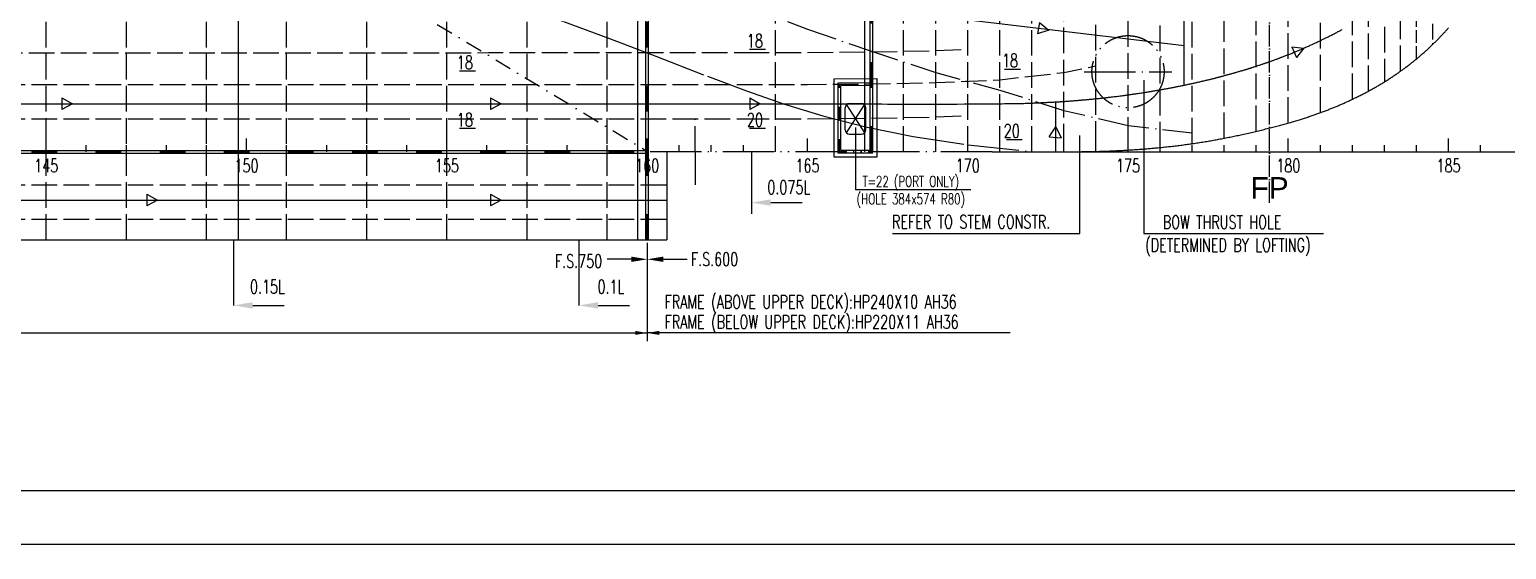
# Model space of a CAD drawing. Extents: x -12185 to 163857, y -7437 to 55100.
# Drawn here: x 106788 to 134434, y -7437 to 2288 of the extents above; entities that cross this region are included whole.
import ezdxf
from ezdxf.enums import TextEntityAlignment as Align

# ---------------------------------------------------------------- set-up
doc = ezdxf.new("R2010")
doc.units = 0
doc.header["$LTSCALE"] = 40
doc.header["$MEASUREMENT"] = 0
for name, pattern in [('ACAD_ISO02W100', [15, 12, -3]), ('ACAD_ISO03W100', [30, 12, -18]), ('ACAD_ISO04W100', [30.5, 24, -3, 0.5, -3]), ('ACAD_ISO05W100', [34, 24, -3, 0.5, -3, 0.5, -3]), ('CENTER110', [12.2, 10, -1, 0.2, -1]), ('DASHDOTX2', [2, 1, -0.5, 0, -0.5])]:
    doc.linetypes.add(name, pattern=pattern)
doc.layers.get('0').update_dxf_attribs({"linetype": 'CONTINUOUS'})
for name, color, linetype in [('01CONTINUOUS', 2, 'CONTINUOUS'), ('03CENTER', 3, 'CENTER110'), ('11TEXTE', 4, 'CONTINUOUS'), ('13DIMENSION', 9, 'CONTINUOUS'), ('BANFENG', 6, 'CONTINUOUS'), ('BT_ENG', 7, 'CONTINUOUS'), ('C-CAS', 4, 'ACAD_ISO02W100'), ('C-CEN', 4, 'ACAD_ISO04W100'), ('FRAME', 3, 'CONTINUOUS'), ('TEXT', 1, 'CONTINUOUS'), ('Y-CAS', 7, 'ACAD_ISO02W100'), ('Y-H', 2, 'ACAD_ISO03W100'), ('Y-PH', 2, 'ACAD_ISO05W100')]:
    doc.layers.add(name, color=color, linetype=linetype)
doc.styles.add('ROMANS', font='romans.shx', dxfattribs={"width": 0.7, "height": 250})
doc.styles.add('SWISS721LIGHTBT', font='swissl.ttf')

msp = doc.modelspace()

# ---------------------------------------------------------------- linework, layer by layer
for p, q in [((118325, -1647.164), (118325, 16490.795)), ((118375, -1647.164), (118375, 16475.849)), ((122525, 0), (122525, 15001.675)), ((122575, 0), (122575, 14981.282)), ((121850, 1365.307), (122650, 1371.2)), ((121850, -100), (121850, 1365.307)), ((121925, 1290.858), (122524.816, 1295.276)), ((121925, -25), (121925, 1290.858)), ((121975, 1241.225), (122525.184, 1245.277)), ((121975, 25), (121975, 1241.225)), ((122650, 1371.2), (122650, -100)), ((122138, 906), (122362, 906)), ((122058, 412), (122058, 826)), ((122442, 412), (122442, 826)), ((122138, 332), (122362, 332)), ((126450, -1528.77), (126450, 304.52)), ((99625, 25), (118325, 25)), ((107100, 0), (107100, 250)), ((107850, 0), (107850, 125)), ((108600, 0), (108600, 125)), ((109350, 0), (109350, 125)), ((110100, 0), (110100, 125)), ((110850, 0), (110850, 250)), ((111600, 0), (111600, 125)), ((112350, 0), (112350, 125)), ((113100, 0), (113100, 125)), ((113850, 0), (113850, 125)), ((114600, 0), (114600, 250)), ((115350, 0), (115350, 125)), ((116100, 0), (116100, 125)), ((116850, 0), (116850, 125)), ((117600, 0), (117600, 125)), ((118350, 0), (118350, 250)), ((118719.577, 0), (118719.577, -1647.164)), ((118950, 0), (118950, 125)), ((119550, 0), (119550, 125)), ((120150, 0), (120150, 125)), ((120302.425, 0), (120302.425, -1159.86)), ((120750, 0), (120750, 125)), ((121350, 0), (121350, 250)), ((121950, 0), (121950, 125)), ((122525, 25), (121975, 25)), ((122550, 0), (122550, 125)), ((123150, 0), (123150, 125)), ((123750, 0), (123750, 125)), ((124350, 0), (124350, 250)), ((124950, 0), (124950, 125)), ((124950, 0), (136231.674, 0)), ((125550, 0), (125550, 125)), ((126150, 0), (126150, 125)), ((126750, 0), (126750, 125)), ((127350, 0), (127350, 250)), ((127950, 0), (127950, 125)), ((128550, 0), (128550, 125)), ((129150, 0), (129150, 125)), ((129750, 0), (129750, 125)), ((130350, 0), (130350, 250)), ((130950, 0), (130950, 125)), ((131550, 0), (131550, 125)), ((132150, 0), (132150, 125)), ((132750, 0), (132750, 125)), ((133350, 0), (133350, 250)), ((133950, 0), (133950, 125)), ((99625, -25), (118325, -25)), ((122650, -100), (121850, -100)), ((122575, -25), (121925, -25)), ((95255.699, -1647.164), (118719.577, -1647.164)), ((110604.85, -1647.164), (110604.85, -2871.643)), ((117069.9, -1647.164), (117069.9, -2871.643)), ((122939.729, -1528.77), (126450, -1528.77)), ((118350, -1700), (118350, -2205.29)), ((118350, -2205.29), (118350, -3543.644))]:
    msp.add_line(p, q)
at = {"color": 8, "linetype": 'DASHDOTX2', "ltscale": 8}
msp.add_line((99625, 11322.184), (118325, 25), dxfattribs=at)
at = {"lineweight": -2, "ltscale": 0.5}
for p, q in [((127648.342, 1343.455), (127648.342, -1528.77)), ((127648.342, -1528.77), (131010.816, -1528.77))]:
    msp.add_line(p, q, dxfattribs=at)
at = {"ltscale": 0.5}
for p, q in [((122081.431, 882.569), (122418.569, 355.431)), ((122081.431, 355.431), (122418.569, 882.569)), ((126000, 0), (126000, 934.854)), ((122250, 458.891), (122250, -707.169)), ((124405.592, -707.169), (122250, -707.169))]:
    msp.add_line(p, q, dxfattribs=at)
at = {"color": 0, "linetype": 'ByBlock'}
for p, q in [((120662.425, -948.554), (121249.451, -948.554)), ((110964.85, -2871.643), (111551.876, -2871.643)), ((117429.9, -2871.643), (118016.926, -2871.643)), ((92700, -3386.471), (118350, -3386.471)), ((125146.738, -3386.471), (118350, -3386.471))]:
    msp.add_line(p, q, dxfattribs=at)
at = {"color": 2}
msp.add_line((-5892.038, -6336.58), (162757.046, -6336.58), dxfattribs=at)
msp.add_lwpolyline([(124805.005, 0, 0.000965576), (124974.902, 1.001, 0.0019053), (125060.999, 2.002, 0.000029763)], format="xyb", dxfattribs=at)
for centre, start, end in [((122138, 826), 90, 180), ((122362, 826), 0, 90), ((122138, 412), 180, 270), ((122362, 412), 270, 360)]:
    msp.add_arc(centre, 80, start, end)
at = {"color": 0, "linetype": 'ByBlock'}
for points in [[(120662.425, -888.554), (120662.425, -1008.554), (120302.425, -948.554)], [(110964.85, -2811.643), (110964.85, -2931.643), (110604.85, -2871.643)], [(117429.9, -2811.643), (117429.9, -2931.643), (117069.9, -2871.643)], [(118125, -3348.971), (118125, -3423.971), (118350, -3386.471)], [(118575, -3348.971), (118575, -3423.971), (118350, -3386.471)]]:
    msp.add_solid(points, dxfattribs=at)
at = {"layer": '01CONTINUOUS'}
msp.add_lwpolyline([(126094, 1, 0.00052856), (126190.3, 1.274, 0.001605662), (126222, 1.5, 0.000029627), (126481.408, 4.195, 0.000894524), (126490, 4.3, 0.00130861), (126603.822, 6.194, 0.001144087), (126734, 9, 0.001483181), (126845.073, 11.978, 0.001445778), (126959, 15.7, 0.001650756), (127063.295, 19.754, 0.001613035), (127170, 24.6, 0.001584352), (127272.692, 29.922, 0.001671399), (127370, 35.6, 0.001535367), (127471.569, 42.181, 0.001704847), (127563, 48.7, 0.001336438), (127653.525, 55.708, 0.001266622), (127749, 63.6, 0.001339421), (127836.684, 71.308, 0.001257976), (127930, 80, 0.002044023), (128022.325, 89.215, 0.001703785), (128133, 101.1, 0.002066941), (128229.861, 112.241, 0.0018845), (128336, 125.3, 0.002114615), (128437.944, 138.671, 0.002130756), (128539, 152.8, 0.002091832), (128637.314, 167.393, 0.00196206), (128742, 183.8, 0.001954453), (128848.679, 201.377, 0.002117683), (128947, 218.4, 0.002037015), (129046.499, 236.48, 0.001900316), (129153, 256.7, 0.001837676), (129262.165, 278.272, 0.002006297), (129362, 298.8, 0.001942311), (129464.352, 320.689, 0.001810111), (129574, 345, 0.001745653), (129688.451, 371.231, 0.001964042), (129790, 395.3, 0.001761463), (129897.006, 421.506, 0.001665275), (130010, 450, 0.001454521), (130112.428, 476.511, 0.001572848), (130207, 501.6, 0.002049516), (130296.637, 526.077, 0.001984581), (130389, 552.1, 0.002398682), (130471.747, 576.199, 0.002294803), (130558, 602.2, 0.002396613), (130634.647, 626.092, 0.002224062), (130717, 652.6, 0.0026137), (130796.186, 678.937, 0.002871358), (130868, 703.7, 0.002897504), (130937.357, 728.515, 0.002717743), (131011, 755.8, 0.002395591), (131082.917, 783.285, 0.002596999), (131149, 809.3, 0.002631859), (131216.591, 836.728, 0.002667053), (131283, 864.5, 0.002625192), (131348.265, 892.609, 0.002634546), (131413, 921.3, 0.002623165), (131476.195, 950.108, 0.002585621), (131540, 980, 0.002757492), (131601.008, 1009.381, 0.002174503), (131678, 1047.4, 0.002933562), (131753.595, 1085.695, 0.003646486), (131814, 1117.3, 0.003593641), (131869.587, 1147.418, 0.002630791), (131945, 1189.5, 0.002515425), (132015.783, 1229.96, 0.003038794), (132074, 1264.1, 0.00390986), (132134.307, 1300.602, 0.003611159), (132199, 1341.1, 0.003109863), (132260.413, 1380.704, 0.003178897), (132320, 1420.2, 0.00289825), (132381.452, 1462.016, 0.003123509), (132438, 1501.5, 0.003058157), (132492.992, 1540.918, 0.002778882), (132553, 1585, 0.003220459), (132609.573, 1627.614, 0.003254723), (132665, 1670.5, 0.003971074), (132719.322, 1713.801, 0.003967317), (132773, 1758, 0.003453196), (132825.807, 1802.814, 0.003519603), (132877, 1847.5, 0.002851661), (132929.298, 1894.338, 0.003029729), (132978, 1939, 0.003023118), (133025.851, 1983.96, 0.002852586), (133076, 2032.2, 0.003553779), (133123.15, 2078.733, 0.003453023), (133171, 2127.3, 0.004134031), (133217.345, 2175.789, 0.004214881), (133262, 2224.1, 0.003545475), (133306.034, 2273.248, 0.003575485), (133349, 2322.6, 0.00287624)], format="xyb", dxfattribs=at)
at = {"layer": '03CENTER'}
msp.add_line((130000, -953.881), (130000, 8452.283), dxfattribs=at)
at = {"layer": '13DIMENSION'}
for p, q in [((118050, -2008.89), (117602.311, -2008.89)), ((118650, -2008.89), (119097.689, -2008.89))]:
    msp.add_line(p, q, dxfattribs=at)
for points in [[(118050, -1958.89), (118050, -2058.89), (118350, -2008.89)], [(118650, -1958.89), (118650, -2058.89), (118350, -2008.89)]]:
    msp.add_solid(points, dxfattribs=at)
at = {"layer": 'BANFENG'}
for p, q in [((118175, -1647.164), (118175, 16691.453)), ((122425, 0), (122425, 15203.701)), ((128400, 1248.338), (128400, 9622.697))]:
    msp.add_line(p, q, dxfattribs=at)
at = {"layer": 'BANFENG', "color": 232}
for p, q in [((110700, -1647.164), (110700, 9271.764)), ((122425, 2700), (128400, 1989.161)), ((125695.31, 2421.444), (125654.249, 2205.31)), ((125868.735, 2276.529), (125654.249, 2205.31)), ((125695.31, 2421.444), (125868.735, 2276.529)), ((130416.803, 1967.071), (130641.242, 1940.549)), ((130416.803, 1967.071), (130500.588, 1763.651)), ((130641.242, 1940.549), (130500.588, 1763.651)), ((120266.365, 1918.95), (120562.724, 1918.95)), ((114838.091, 1514.288), (115134.451, 1514.288)), ((125040.619, 1549.092), (125336.978, 1549.092)), ((24750, 900), (122425, 900)), ((107395.578, 1010), (107593.003, 900)), ((107395.578, 1010), (107395.578, 790)), ((107593.003, 900), (107395.578, 790)), ((115418.295, 1010), (115615.72, 900)), ((115418.295, 1010), (115418.295, 790)), ((115615.72, 900), (115418.295, 790)), ((120268.371, 1010), (120268.371, 790)), ((120268.371, 1010), (120465.796, 900)), ((120465.796, 900), (120268.371, 790)), ((125312.178, 905.896), (125311.036, 905.878)), ((125318.005, 906.001), (125316.952, 905.982)), ((114838.091, 440.871), (115134.451, 440.871)), ((120266.365, 440.871), (120562.724, 440.871)), ((125875.867, 278.568), (126000, 467.427)), ((125875.867, 278.568), (126095.278, 262.491)), ((126000, 467.427), (126095.278, 262.491)), ((125073.404, 230.721), (125369.763, 230.721)), ((108984.216, -790), (108984.216, -1010)), ((108984.216, -790), (109181.641, -900)), ((115418.295, -790), (115418.295, -1010)), ((115418.295, -790), (115615.72, -900)), ((23479.635, -900), (118719.577, -900)), ((109181.641, -900), (108984.216, -1010)), ((115615.72, -900), (115418.295, -1010))]:
    msp.add_line(p, q, dxfattribs=at)
at = {"layer": 'BANFENG', "color": 232, "flags": 128}
msp.add_lwpolyline([(47960.137, 8650, 0.000005882), (62842.444, 8649.825, 0.000003202), (90178.275, 8650), (91167.825, 8650.013, 0.000002188), (91305.943, 8650.015, 0.000000381), (92100, 8650.034, 0.000034969), (92451.628, 8650.067, 0.000010707), (93600, 8650.28, 0.000126359), (94051.008, 8650.487, 0.000054327), (95100, 8651.348, 0.000362838), (95631.589, 8652.228, 0.000199172), (96600, 8654.919, 0.000716261), (97187.457, 8657.628, 0.000461092), (98100, 8663.983, 0.001039098), (98716.597, 8670.128, 0.000725238), (99600, 8682.049, 0.001337645), (100206.156, 8692.731, 0.006845974), (106950, 8922.019, 0.001859608)], format="xyb", dxfattribs=at)
at = {"layer": 'BANFENG', "color": 232}
for centre, radius, start, end in [((126151.14, 11980.674), 11001.332, 297.3620416, 297.5607366), ((127503.348, 9389.816), 8078.831, 297.5607366, 297.7926017), ((126159.119, 11940.171), 10961.756, 297.7926017, 297.9653468), ((127368.687, 9661.982), 8382.377, 297.9653468, 298.16289), ((125553.539, 13052.489), 12228.193, 298.16289, 298.3248876), ((127893.728, 8238.064), 6870.773, 293.3458351, 293.5709411), ((127850.194, 8337.848), 6979.641, 293.5709411, 293.8026463), ((127290.898, 9605.783), 8365.451, 293.8026463, 294.0142911), ((127543.907, 9037.897), 7743.754, 294.0142911, 294.2685454), ((126896.642, 10473.531), 9318.554, 294.2685454, 294.5003221), ((126322.708, 11732.895), 10702.533, 294.5003221, 294.718834), ((125873.847, 12707.945), 11775.939, 294.718834, 294.9271491), ((124540.562, 15576.701), 14939.388, 294.9271491, 295.0972911), ((126367.944, 11675.178), 10631.116, 295.0972911, 295.298983), ((125789.242, 12899.488), 11985.306, 295.298983, 295.473361), ((127214.211, 9908.401), 8672.13, 295.473361, 295.6783608), ((127011.172, 10330.692), 9140.696, 295.6783608, 295.8697904), ((126763.788, 10840.843), 9707.664, 295.8697904, 296.0555456), ((127290.428, 9763.723), 8508.691, 296.0555456, 296.2520711), ((126428.967, 11510.435), 10456.284, 296.2520711, 296.4293519), ((127527.468, 9300.362), 7988.263, 296.4293519, 296.6747188), ((127151.087, 10049.535), 8826.668, 296.6747188, 296.9081419), ((127305.024, 9746.215), 8486.521, 296.9081419, 297.1387373), ((127048.105, 10247.444), 9049.76, 297.1387373, 297.3620416), ((126828.951, 10774.086), 9623.25, 288.6418688, 288.7498232), ((125832.877, 13708.457), 12722.073, 288.7498232, 288.8437139), ((127604.467, 8517.429), 7237.066, 288.8437139, 288.9937124), ((127272.008, 9483.305), 8258.557, 288.9937124, 289.1341282), ((128451.83, 6082.735), 4659.133, 289.1341282, 289.327198), ((127703.012, 8217.774), 6921.68, 289.327198, 289.4856001), ((128392.117, 6270.246), 4855.832, 289.4856001, 289.7044182), ((126789.279, 10745.711), 9609.659, 289.7044182, 289.8599648), ((127254.127, 9458.775), 8241.343, 289.8599648, 290.0639748), ((127720.466, 8181.956), 6882.027, 290.0639748, 290.2872253), ((126516.835, 11438.024), 10353.441, 290.2872253, 290.4571776), ((127908.182, 7708.201), 6372.558, 290.4571776, 290.6738045), ((122890.843, 21004.587), 20584.087, 290.6738045, 290.7376649), ((126859.901, 10521.625), 9374.898, 290.7376649, 290.8322916), ((124468.181, 16807.198), 16100.131, 290.8322916, 290.9029857), ((125763.594, 13415.377), 12469.354, 290.9029857, 290.9833154), ((127694.211, 8381.567), 7078.016, 290.9833154, 291.1185828), ((121879.672, 23435.758), 23216.092, 291.1185828, 291.1932715), ((125859.654, 13171.177), 12206.921, 291.1932715, 291.339917), ((123780.8, 18492.206), 17919.624, 291.339917, 291.4609511), ((127111.683, 10019.337), 8815.543, 291.4609511, 291.6276927), ((124625.854, 16288.97), 15559.995, 291.6276927, 291.7531985), ((127176.64, 9896.409), 8677.312, 291.7531985, 291.9803796), ((125529.708, 13976.732), 13077.473, 291.9803795, 292.1654354), ((127245.096, 9766.042), 8530.774, 292.1654354, 292.3863949), ((127206.529, 9859.677), 8632.041, 292.3863949, 292.6060546), ((127680.9, 8720.412), 7397.961, 292.6060546, 292.8754848), ((127631.737, 8836.937), 7524.433, 292.8754848, 293.1426411), ((127274.838, 9671.952), 8432.523, 293.1426411, 293.3458351), ((126590.512, 10772.304), 9689.512, 284.2073413, 284.3248244), ((125464.494, 15181.863), 14240.57, 284.3248244, 284.4194524), ((126118.239, 12639.281), 11615.287, 284.4194524, 284.5242299), ((125951.783, 13281.797), 12279.015, 284.5242299, 284.6079407), ((126280.556, 12020.336), 10975.414, 284.6079407, 284.6964835), ((126733.937, 10291.717), 9188.328, 284.6964835, 284.825277), ((125771.398, 13928.284), 12950.123, 284.825277, 284.9337634), ((125620.125, 14495.463), 13537.128, 284.9337634, 285.0370985), ((125233.038, 15936.361), 15029.114, 285.0370985, 285.1351703), ((124525.343, 18552.808), 17739.58, 285.1351703, 285.2236145), ((125535.428, 14841.122), 13892.909, 285.2236145, 285.3235557), ((124892.931, 17185.908), 16324.127, 285.3235557, 285.4091743), ((126223.045, 12359.98), 11318.253, 285.4091743, 285.511998), ((125486.575, 15013.446), 14072.026, 285.511998, 285.593664), ((124972.19, 16856.555), 15985.568, 285.593664, 285.6702863), ((124702.844, 17816.695), 16982.772, 285.6702863, 285.7526735), ((125140.749, 16264.276), 15369.773, 285.7526735, 285.8392761), ((125929.475, 13484.253), 12480.03, 285.8392761, 285.9251657), ((123348.243, 22530.655), 21887.482, 285.9251657, 285.9900218), ((125698.336, 14329.518), 13356.27, 285.9900218, 286.0979807), ((123219.154, 22919.982), 22297.322, 286.0979807, 286.1815361), ((126291.21, 12333.161), 11273.787, 286.1815361, 286.3144308), ((125667.564, 14463.871), 13493.891, 286.3144308, 286.4359022), ((127077.804, 9683.351), 8509.701, 286.4359022, 286.6039804), ((126481.097, 11684.457), 10597.879, 286.6039804, 286.7545922), ((126958.354, 10099.165), 8942.305, 286.7545922, 286.9144535), ((127810.504, 7296.952), 6013.387, 286.9144535, 287.1093969), ((127428.527, 8537.864), 7311.758, 287.1093969, 287.2719483), ((128080.246, 6441.819), 5116.731, 287.2719483, 287.4662629), ((126753.384, 10658.746), 9537.482, 287.4662629, 287.5805282), ((127504.691, 8287.529), 7050.087, 287.5805282, 287.713431), ((126282.31, 12114.656), 11067.689, 287.713431, 287.8069317), ((126331.856, 11960.403), 10905.673, 287.8069317, 287.9011243), ((126013.485, 12946.034), 11941.448, 287.9011243, 288.02031), ((124224.096, 18446.571), 17725.722, 288.02031, 288.1181352), ((123196.316, 21587.7), 21030.721, 288.1181352, 288.2074133), ((123469.137, 20758.274), 20157.578, 288.2074133, 288.2986045), ((122475.482, 23763.055), 23322.394, 288.2986045, 288.3728785), ((123103.881, 21871.027), 21328.741, 288.3728785, 288.4505462), ((124055.271, 19019.445), 18322.636, 288.4505462, 288.5399754), ((125393.436, 15029.344), 14114.122, 288.5399754, 288.6418688), ((123651.105, 26522.064), 25723.248, 278.7803349, 278.8779901), ((122550.526, 33567.923), 32854.545, 278.8779901, 278.9542327), ((123855.336, 25286.87), 24471.326, 278.9542327, 279.0425747), ((123879.669, 25133.975), 24316.506, 279.0425747, 279.1284722), ((124947.657, 18487.455), 17584.729, 279.1284722, 279.2294821), ((125439.842, 15458.488), 14516.035, 279.2294821, 279.3326362), ((125038.387, 17901.301), 16991.615, 279.3326362, 279.4279802), ((125899.468, 12715.652), 11734.962, 279.4279802, 279.5532422), ((125634.335, 14291.029), 13332.493, 279.5532422, 279.6707602), ((126402.812, 9781.397), 8757.852, 279.6707602, 279.828598), ((125886.078, 12764.088), 11784.973, 279.828598, 279.9646627), ((126245.521, 10718.207), 9707.757, 279.9646627, 280.1299456), ((125451.743, 15161.003), 14220.906, 280.1299456, 280.2665056), ((125450.044, 15170.382), 14230.438, 280.2665056, 280.4115496), ((125709.215, 13759.874), 12796.317, 280.4115496, 280.5645055), ((124974.21, 17700.839), 16805.237, 280.5645055, 280.6938294), ((125435.299, 15259.152), 14320.395, 280.6938294, 280.8339246), ((123646.444, 24606.584), 23837.458, 280.8339246, 280.9229109), ((125062.731, 17267.718), 16363.181, 280.9229109, 281.0303146), ((124113.548, 22137.086), 21324.198, 281.0303146, 281.1161182), ((125082.156, 17207.388), 16300.243, 281.1161182, 281.214258), ((125267.264, 16273.744), 15348.426, 281.214258, 281.3231047), ((124221.403, 21496.809), 20675.172, 281.3231047, 281.4168874), ((124987.492, 17703.197), 16804.981, 281.4168874, 281.5266929), ((124567.543, 19762.403), 18906.573, 281.5266929, 281.630216), ((125563.107, 14925.346), 13968.124, 281.630216, 281.7567462), ((124952.611, 17858.686), 16964.32, 281.7567462, 281.8715602), ((125558.604, 14975.953), 14018.581, 281.8715602, 282.0114354), ((125536.584, 15079.449), 14124.393, 282.0114354, 282.1507857), ((125728.415, 14188.491), 13213.018, 282.1507857, 282.276442), ((125609.8, 14733.584), 13770.868, 282.276442, 282.3995268), ((126044.687, 12755.525), 11745.567, 282.3995268, 282.5453785), ((125128.119, 16874.455), 15965.244, 282.5453785, 282.6704796), ((125897.046, 13454.244), 12459.664, 282.6704796, 282.82935), ((126004.36, 12983.015), 11976.371, 282.82935, 282.9913943), ((126158.836, 12313.446), 11289.213, 282.9913943, 283.1526054), ((126078.255, 12658.288), 11643.344, 283.1526054, 283.311346), ((125527.746, 14985.05), 14034.344, 283.311346, 283.4545217), ((126332.521, 11621.158), 10575.526, 283.4545217, 283.6194574), ((125359.082, 15638.904), 14709.514, 283.6194574, 283.7394445), ((125940.606, 13260.514), 12261.064, 283.7394445, 283.8708669), ((124575.755, 18787.67), 17954.242, 283.8708669, 283.9836277), ((125980, 13148.686), 12143.042, 283.9836277, 284.1207404), ((124592.003, 18666.079), 17832.344, 284.1207404, 284.2073413), ((123989.736, 135868.279), 134977.349, 269.33577919, 269.69694741), ((123489.131, 41223.83), 40331.576, 269.6969474, 270.3576699), ((12039.892, 17894246.284), 17893701.893, 270.3576698648, 270.3611682216), ((124820.659, 2925.848), 2025.995, 270.3611682, 270.6899408), ((116733.034, 674526.041), 673674.883, 270.689940804, 270.722720288), ((124858.799, 30366.216), 29463.809, 270.7227203, 270.8794614), ((125312.168, 906.496), 0.6, 270.8796291, 271.0148025), ((125275.16, 2995.748), 2090.18, 271.0148025, 271.0373577), ((124463.756, 47806.673), 46908.451, 271.0373577, 271.0421188), ((125281.59, 2847.042), 1941.382, 271.0421188, 271.0436956), ((125228.79, 5802.737), 4897.548, 271.0437758, 271.266565), ((124992.886, 16472.644), 15570.063, 271.266565, 271.3915155), ((125191.41, 8299.971), 7394.979, 271.3915155, 271.6351103), ((124968.653, 16103.494), 15201.681, 271.6351103, 271.8050092), ((124890.693, 18577.305), 17676.72, 271.8050092, 271.9360544), ((125213.226, 9035.879), 8129.844, 271.9360544, 272.1292872), ((124952.53, 16047.575), 15146.385, 272.1292872, 272.2566402), ((125190.655, 10004.737), 9098.857, 272.2566402, 272.4209526), ((124239.936, 32491.657), 31605.865, 272.4209526, 272.4818256), ((124949.751, 16115.023), 15213.856, 272.4818256, 272.5695639), ((123784.166, 42087.648), 41212.622, 272.5695639, 272.6066141), ((124823.617, 19255.316), 18356.642, 272.6066141, 272.662129), ((124530.499, 25559.412), 24667.548, 272.662129, 272.7283273), ((123203.233, 53411.375), 52551.118, 272.7283273, 272.7736816), ((123500.115, 47283.501), 46416.057, 272.7736816, 272.8226545), ((122820.234, 61072.915), 60222.221, 272.82265453, 272.86564893), ((124048.214, 36541.16), 35659.751, 272.8656489, 272.9312127), ((123427.997, 48653.84), 47788.3, 272.9312127, 272.9878487), ((124375.357, 30503.482), 29613.235, 272.9878487, 273.0698612), ((124730.579, 23879.983), 22980.217, 273.0698612, 273.1629605), ((125086.251, 17443.66), 16534.074, 273.1629605, 273.2434556), ((125117.638, 16889.799), 15979.324, 273.2434556, 273.3253361), ((125491.493, 10455.498), 9534.172, 273.3253361, 273.4509397), ((125391.294, 12117.071), 11198.763, 273.4509397, 273.5668331), ((125679.171, 7498.737), 6571.466, 273.5668331, 273.7325901), ((125502.808, 10202.106), 9280.581, 273.7325901, 273.8720712), ((125614.891, 8546.122), 7620.809, 273.8720712, 274.0432462), ((125162.288, 14949.191), 14039.853, 274.0432462, 274.169359), ((125054.418, 16428.932), 15523.522, 274.169359, 274.3111835), ((125136.424, 15341.128), 14432.63, 274.3111835, 274.4582702), ((124240.283, 26834.694), 25961.079, 274.4582702, 274.5596097), ((124734.395, 20638.827), 19745.541, 274.5596097, 274.6758096), ((121621.75, 58695.408), 57929.202, 274.67580956, 274.72169217), ((124313.455, 26106.655), 25229.475, 274.7216922, 274.7912175), ((122419.997, 48696.771), 47898.805, 274.7912175, 274.8311972), ((124670.099, 22074.868), 21181.982, 274.8311972, 274.8913173), ((124829.093, 20216.981), 19317.304, 274.8913173, 274.9601685), ((122829.006, 43262.595), 42449.547, 274.9601685, 275.0066144), ((124503.021, 24153.913), 23267.679, 275.0066144, 275.0812776), ((123438.852, 36121.864), 35282.848, 275.0812776, 275.1419095), ((125278.77, 15674.916), 14753.286, 275.1419095, 275.2578568), ((124453.307, 24644.861), 23761.132, 275.2578568, 275.34922), ((125348.863, 15080.397), 14154.832, 275.34922, 275.4891581), ((124927.892, 19461.036), 18555.652, 275.4891581, 275.6113804), ((125278.172, 15895.902), 14973.352, 275.6113804, 275.7362432), ((125687.829, 11817.774), 10874.7, 275.7362432, 275.8827588), ((125637.393, 12307.273), 11366.79, 275.8827588, 276.0261615), ((125876.284, 10044.315), 9091.258, 276.0261615, 276.1865098), ((125471.486, 13778.731), 12847.549, 276.1865098, 276.2973774), ((125694.75, 11755.579), 10812.115, 276.2973774, 276.4182309), ((125362.769, 14706.782), 13781.931, 276.4182309, 276.5240154), ((125257.413, 15628.048), 14709.202, 276.5240154, 276.6264113), ((125196.105, 16155.787), 15240.491, 276.6264113, 276.7427507), ((124335.821, 23432.18), 22567.563, 276.7427507, 276.8383565), ((124148.082, 24997.687), 24144.287, 276.8383565, 276.9369291), ((123136.473, 33312.235), 32520.149, 276.9369291, 277.0218642), ((123326.838, 31766.717), 30962.95, 277.0218642, 277.1093216), ((124164.421, 25051.104), 24195.307, 277.1093216, 277.208257), ((124633.576, 21341.661), 20456.313, 277.208257, 277.310848), ((125153.711, 17287.46), 16368.882, 277.310848, 277.4255348), ((125421.908, 15229.641), 14293.661, 277.4255348, 277.5402269), ((125792.651, 12428.765), 11468.354, 277.5402269, 277.6682696), ((125954.34, 11227.88), 10256.633, 277.6682696, 277.798059), ((126186.056, 9535.884), 8548.844, 277.798059, 277.9402225), ((126186.858, 9530.135), 8543.039, 277.9402225, 278.0818138), ((125949.314, 11203.015), 10232.7, 278.0818138, 278.211188), ((125818.017, 12112.89), 11152, 278.211188, 278.3399328), ((125261.805, 15907.072), 14986.734, 278.3399328, 278.4509915), ((125048.199, 17344.755), 16440.199, 278.4509915, 278.5706896), ((124584.413, 20422.045), 19552.242, 278.5706896, 278.6804492), ((123824.51, 25399.387), 24587.258, 278.6804492, 278.7803349)]:
    msp.add_arc(centre, radius, start, end, dxfattribs=at)
at = {"layer": 'BT_ENG'}
msp.add_line((-8392.038, -7336.58), (163757.046, -7336.58), dxfattribs=at)
at = {"layer": 'C-CAS'}
for p, q in [((131850, 1136.687), (131850, 8234.121)), ((132450, 1510.015), (132450, 8150.759)), ((99625, 619), (120150, 619)), ((99625, -619), (118719.577, -619))]:
    msp.add_line(p, q, dxfattribs=at)
at = {"layer": 'C-CAS', "ltscale": 0.6}
msp.add_line((133050, 3473.366), (133050, 2007.052), dxfattribs=at)
at = {"layer": 'C-CAS', "flags": 128}
msp.add_lwpolyline([(24575, 1856.64, 0.000075345), (71017.901, 1849.641, 0.000077759), (118334.324, 1857), (118950, 1857.191, 0.000522688), (119360.369, 1857.765, 0.000271639), (120150, 1860.123, 0.001748746)], format="xyb", dxfattribs=at)
for points in [[(120150, 1860.123), (121350, 1861.937), (122550, 1870.776)], [(120150, 619), (121350, 620.814), (122550, 629.653)]]:
    msp.add_lwpolyline(points, dxfattribs=at)
at = {"layer": 'C-CEN', "lineweight": -2}
msp.add_line((126527.778, 1500), (128172.222, 1500), dxfattribs=at)
at = {"layer": 'C-CEN', "flags": 128}
msp.add_lwpolyline([(89100, 9866.524), (90600, 9838.978), (92100, 9795.653), (93600, 9708.714), (95100, 9579.66), (96600, 9409.472), (98100, 9193.26), (99600, 8941.441), (101100, 8649.131), (102600, 8326.502), (104100, 7974.974), (105600, 7603.896), (107100, 7208.823), (108600, 6787.886), (110100, 6333.834), (111600, 5851.483), (113100, 5356.242), (114600, 4865.149), (116100, 4366.234), (117600, 3815.316), (118950, 3251.821), (120150, 2748.5), (121350, 2295.21), (122550, 1883.057), (123750, 1484.898), (124950, 1153.814), (126150, 777.117), (127350, 493.362), (128550, 359.46)], dxfattribs=at)
at = {"layer": 'C-CEN', "color": 5}
msp.add_lwpolyline([(106120, 6020), (106980, 5766.83), (107831, 5508.08), (108688, 5238.23), (109574, 4951.13), (110510, 4640), (111361, 4351.96), (112175, 4072.73), (112989, 3789.55), (113847, 3487.6), (114800, 3150), (115870, 2769.22), (116786, 2438.32), (117643, 2120.66), (118510, 1790), (119477, 1415.17), (120208, 1140.88), (120900, 900), (121636, 671.545), (122436, 465.919), (123326, 286.729), (124352, 133.404), (125580, 0)], dxfattribs=at)
at = {"layer": 'FRAME'}
for p, q in [((121950, 0), (121950, 125)), ((121950, 0), (121950, 100)), ((122550, 0), (122550, 125)), ((122550, 0), (122550, 100))]:
    msp.add_line(p, q, dxfattribs=at)
at = {"layer": 'Y-CAS', "color": 2}
for p, q in [((107100, -1647.164), (107100, 11154.784)), ((108600, -1647.164), (108600, 10962.703)), ((110100, -1647.164), (110100, 10511.51)), ((111600, -1647.164), (111600, 10043.924)), ((113100, -1647.164), (113100, 9632.39)), ((114600, -1647.164), (114600, 9054.587)), ((116100, -1647.164), (116100, 8631.339)), ((117600, -1647.164), (117600, 7967.149)), ((120750, 0), (120750, 5564.706)), ((123150, 0), (123150, 4547.692)), ((123750, 0), (123750, 4297.012)), ((124350, 0), (124350, 3954.206)), ((127350, 166.645), (127350, 4128.609)), ((124950, 0), (124950, 3746.228)), ((129750, 385.719), (129750, 3714.365)), ((125550, 0), (125550, 3552.504)), ((126150, 44.108), (126150, 3376.084)), ((131550, 984.759), (131550, 3575.669)), ((132150, 3540.345), (132150, 1310.306)), ((126750, 95.063), (126750, 3122.295)), ((127950, 81.932), (127950, 2816.204)), ((128550, 154.391), (128550, 2811.81)), ((129150, 256.119), (129150, 2619.453)), ((130350, 541.015), (130350, 2480.063)), ((130950, 733.135), (130950, 2420.844)), ((119250, 0), (119250, 619))]:
    msp.add_line(p, q, dxfattribs=at)
at = {"layer": 'Y-CAS', "color": 2, "ltscale": 0.5}
msp.add_line((132750, 1738.886), (132750, 8056.843), dxfattribs=at)
at = {"layer": 'Y-CAS', "color": 2, "linetype": 'Continuous'}
msp.add_line((119250, 0), (119250, -619), dxfattribs=at)
at = {"layer": 'Y-CAS', "color": 2, "flags": 128}
for points in [[(122550, 1870.776), (123750, 1895.568), (124350, 1922.115)], [(99625, 1258.463), (119949.774, 1260), (120150, 1259.808), (121350, 1261.622), (122550, 1270.461), (123750, 1295.253), (124950, 1348.347), (126150, 1485.359), (126750, 1611.9)], [(122547.076, 629.649), (123747.076, 654.441), (124347.076, 680.987)], [(99625, -1258.463), (118719.577, -1259.907)]]:
    msp.add_lwpolyline(points, dxfattribs=at)
at = {"layer": 'Y-H'}
for p, q in [((118350, -1647.164), (118350, 16483.334)), ((122550, 0), (122550, 14770.144)), ((99625, 0), (118325, 0))]:
    msp.add_line(p, q, dxfattribs=at)
at = {"layer": 'Y-H', "ltscale": 0.5}
msp.add_line((121950, 0), (121950, 1266.041), dxfattribs=at)
at = {"layer": 'Y-PH'}
msp.add_lwpolyline([(124805.005, 0), (118325, 0)], dxfattribs=at)
at = {"layer": 'Y-PH', "color": 7, "lineweight": -2}
msp.add_circle((127350, 1500), 675, dxfattribs=at)

# ---------------------------------------------------------------- texts
at = {"style": 'ROMANS', "width": 0.7}
for s, p in [('REFER TO STEM CONSTR.', (122932.467, -1432.658)), ('FRAME (ABOVE UPPER DECK):HP240X10 AH36', (118674.566, -2931.969)), ('FRAME (BELOW UPPER DECK):HP220X11 AH36', (118674.566, -3306.643))]:
    msp.add_text(s, height=250, dxfattribs=at).set_placement(p)
at = {"lineweight": -2, "style": 'ROMANS', "width": 0.7}
for s, p in [('BOW THRUST HOLE', (128000.898, -1439.511)), ('(DETERMINED BY LOFTING)', (127669.542, -1867.077))]:
    msp.add_text(s, height=250, dxfattribs=at).set_placement(p)
at = {"layer": '11TEXTE', "style": 'ROMANS', "width": 0.7}
for s, p in [('145', (107100, -257.147)), ('150', (110850, -257.147)), ('155', (114600, -257.147)), ('160', (118350, -257.147)), ('165', (121350, -257.147)), ('170', (124350, -257.147)), ('175', (127350, -257.147)), ('180', (130350, -257.147)), ('185', (133350, -257.147)), ('0.075L', (120999.977, -662.965)), ('F.S.750', (117065.202, -2045.181)), ('F.S.600', (119610.586, -2008.89)), ('0.15L', (111239.871, -2521.143)), ('0.1L', (117671.288, -2521.143))]:
    msp.add_text(s, height=250, dxfattribs=at).set_placement(p, align=Align.MIDDLE)
at = {"layer": '11TEXTE', "style": 'SWISS721LIGHTBT'}
msp.add_text('FP', height=400, dxfattribs=at).set_placement((130000, -672.446), align=Align.MIDDLE)
at = {"layer": 'BANFENG', "color": 232, "style": 'ROMANS', "width": 0.7}
for s, p in [('18', (120216.222, 1954.429)), ('18', (114787.949, 1549.768)), ('18', (124990.476, 1584.571)), ('18', (114787.949, 476.351)), ('20', (120216.222, 476.351)), ('20', (125023.262, 266.201))]:
    msp.add_text(s, height=250, dxfattribs=at).set_placement(p)
at = {"layer": 'TEXT', "style": 'ROMANS', "width": 0.7}
for s, p in [('T=22 (PORT ONLY)', (122380.77, -652.943)), ('(HOLE 384x574 R80)', (122271.143, -980.826))]:
    msp.add_text(s, height=200, dxfattribs=at).set_placement(p)

doc.saveas('drawing.dxf')
